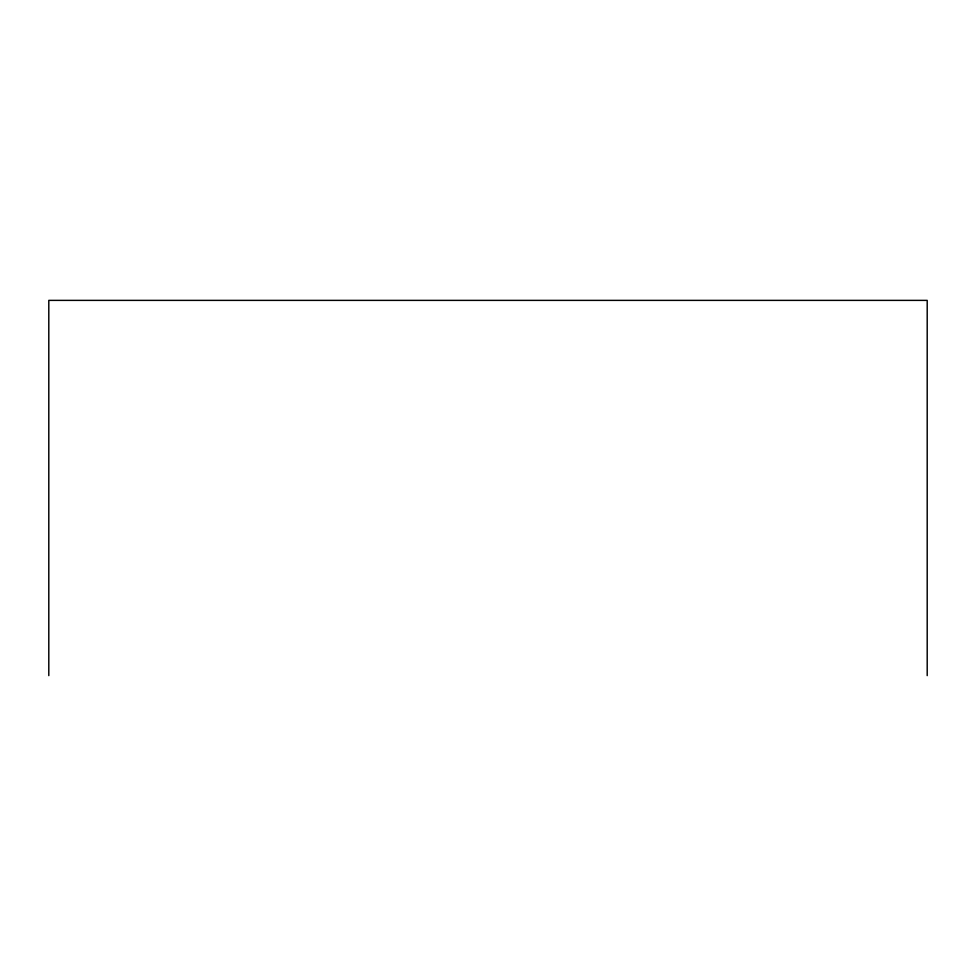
<?xml version="1.0" encoding="UTF-8"?>
<svg xmlns="http://www.w3.org/2000/svg" width="976" height="976" viewBox="0 0 976 976"><rect width="100%" height="100%" fill="white"/><g stroke="black" fill="none" stroke-linecap="round" stroke-linejoin="round"><path stroke-width="1.46" d="M927.2 675.624L927.2 300.376L48.8 300.376L48.8 675.624"/></g></svg>
